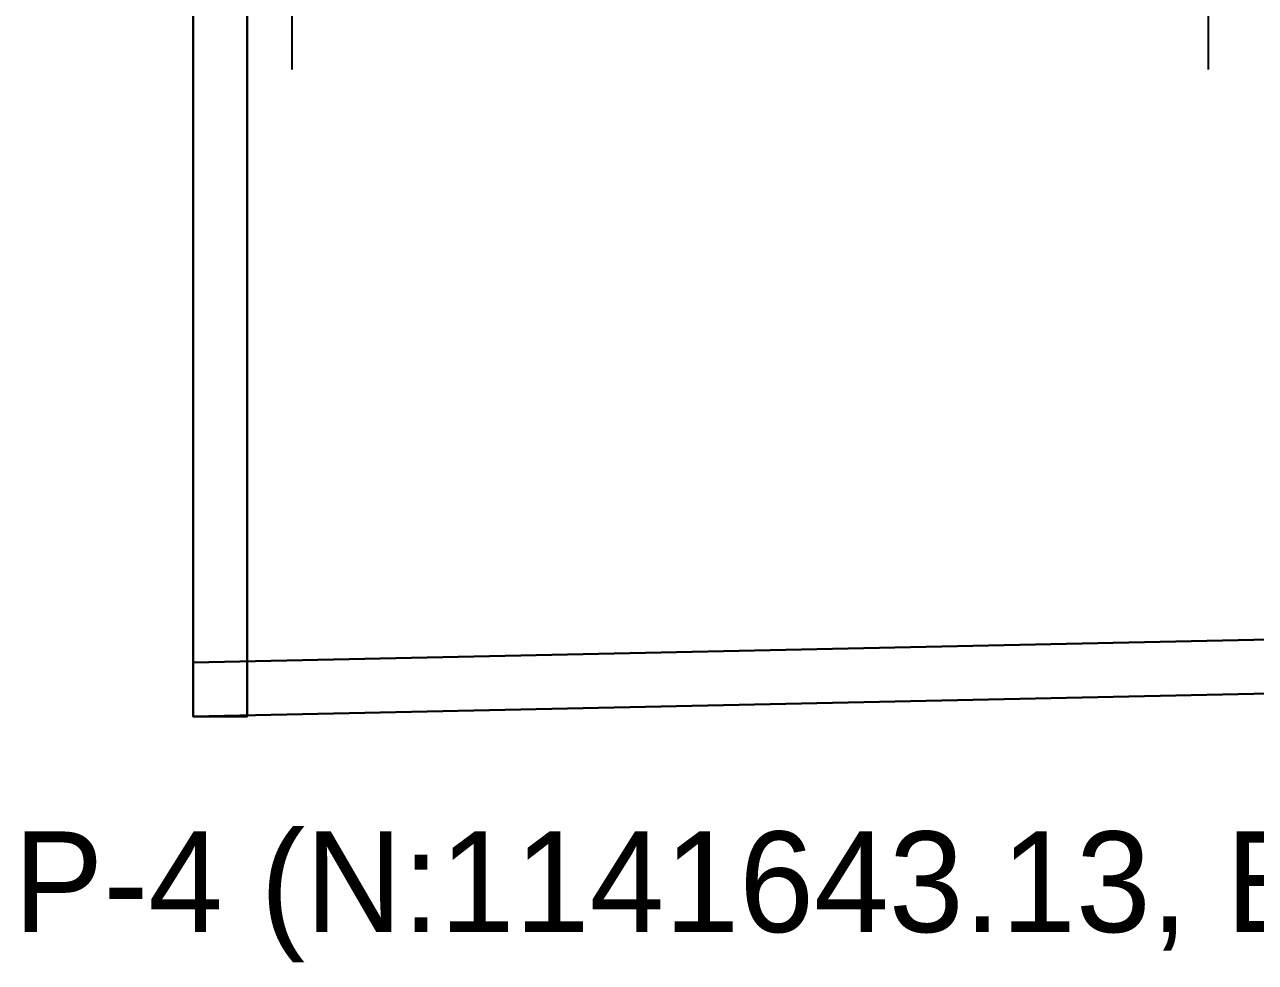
# Model space of a CAD drawing. Header units: metres. Extents: x -0.6 to 96.4, y -1.3 to 40.2.
# Drawn here: x -0.469 to 2.955, y -0.684 to 1.925 of the extents above; entities that cross this region are included whole.
import ezdxf

# ---------------------------------------------------------------- set-up
doc = ezdxf.new("R2010")
doc.units = ezdxf.units.M
for name, color, linetype in [('CERCA_PERIMETRAL_3D', 8, 'CONTINUOUS'), ('EJES_ESTRUCTURALES', 1, 'CONTINUOUS'), ('TERRENO_3D', 3, 'CONTINUOUS')]:
    doc.layers.add(name, color=color, linetype=linetype)

msp = doc.modelspace()

# ---------------------------------------------------------------- linework, layer by layer
at = {"layer": 'CERCA_PERIMETRAL_3D', "color": 8}
for points in [[(0, 0, -2.55), (0.15, 0, -2.55), (0.15, 11.3, -2.55), (0, 11.3, -2.55)], [(0, 0, 2.5), (0.15, 0, 2.5), (0.15, 11.3, 2.5), (0, 11.3, 2.5)], [(0, 0, -2.55), (0, 11.3, -2.55), (0, 11.3, 2.5), (0, 0, 2.5)], [(0.15, 0, -2.55), (0.15, 11.3, -2.55), (0.15, 11.3, 2.5), (0.15, 0, 2.5)], [(0, 0, -2.55), (10.8043, 0.2311, -2.55), (10.8043, 0.3811, -2.55), (0, 0.15, -2.55)], [(0, 0, -0.35), (10.8043, 0.2311, -0.35), (10.8043, 0.3811, -0.35), (0, 0.15, -0.35)], [(0, 0.15, -2.55), (10.8043, 0.3811, -2.55), (10.8043, 0.3811, -0.35), (0, 0.15, -0.35)], [(0, 0, -2.55), (10.8043, 0.2311, -2.55), (10.8043, 0.2311, -0.35), (0, 0, -0.35)], [(0, 0, -2.55), (0, 0.15, -2.55), (0, 0.15, -0.35), (0, 0, -0.35)], [(0, 0, -2.55), (0.15, 0, -2.55), (0.15, 0, 2.5), (0, 0, 2.5)]]:
    msp.add_3dface(points, dxfattribs=at)
at = {"layer": 'EJES_ESTRUCTURALES', "color": 1}
for p, q in [((0.275, 1.8), (0.275, 25.51)), ((2.825, 1.8), (2.825, 25.51))]:
    msp.add_line(p, q, dxfattribs=at)
at = {"layer": 'TERRENO_3D', "color": 3}
for points in [[(0, 0, -2.75), (10.8043, 0.2311, -2.75), (10.8677, 3, -2.75), (0, 3, -2.75)], [(0, 0, -2.55), (10.8043, 0.2311, -2.55), (10.8677, 3, -2.55), (0, 3, -2.55)], [(0, 0, -2.75), (0, 3, -2.75), (0, 3, -2.55), (0, 0, -2.55)], [(0, 0, -2.75), (10.8043, 0.2311, -2.75), (10.8043, 0.2311, -2.55), (0, 0, -2.55)]]:
    msp.add_3dface(points, dxfattribs=at)

# ---------------------------------------------------------------- texts
at = {"layer": 'TERRENO_3D', "color": 1}
msp.add_text('P-4 (N:1141643.13, E:529767.99)', height=0.28, dxfattribs=at).set_placement((-0.5, -0.6, -2.55))

doc.saveas('drawing.dxf')
